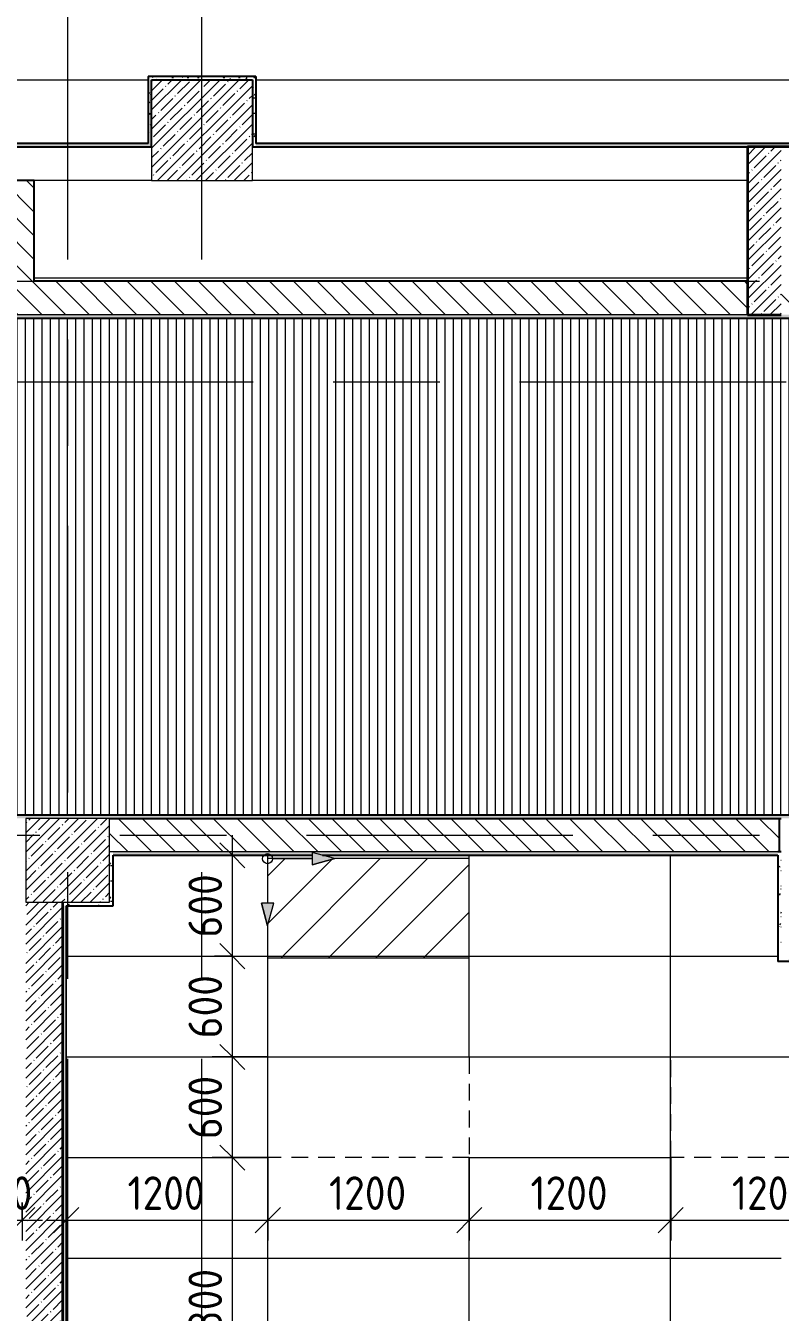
# Model space of a CAD drawing. Header units: millimetres. Extents: x 35146 to 234858, y -8553 to 29000.
# Drawn here: x 47410 to 51905, y 4958 to 12622 of the extents above; entities that cross this region are included whole.
import ezdxf

# ---------------------------------------------------------------- set-up
doc = ezdxf.new("R2010")
doc.units = ezdxf.units.MM
doc.linetypes.add('200_ШТРИХ__ш1_п0_6_', pattern=[160, 100, -60])
doc.linetypes.add('Осевая', pattern=[3175, 635, -476.25, 1587.5, -476.25])
for name, color, linetype, lineweight in [('A-ANNO-DIMS', 7, 'Continuous', 9), ('A-ANNO-DIMS-100', 7, 'Continuous', 9), ('A-CLNG', 7, 'Continuous', 9), ('A-CLNG-PATT', 7, 'Continuous', 9), ('A-DETL', 7, 'Continuous', 9), ('A-DETL-GENF', 7, 'Continuous', 9), ('A-DETL-MBND', 7, '200_ШТРИХ__ш1_п0_6_', 9), ('A-FLOR', 7, 'Continuous', 9), ('A-WALL', 7, 'Continuous', 9), ('I-WALL', 7, 'Continuous', 9), ('S-COLS', 7, 'Continuous', 9), ('Оси-2', 7, 'Осевая', 9)]:
    doc.layers.add(name, color=color, linetype=linetype, lineweight=lineweight)
for name, color, linetype, lineweight, true_color in [('A-DETL-GENF-2', 7, 'Continuous', 9, 0x004000), ('A-WALL-1', 7, 'Continuous', 25, 0x3c3c3c), ('A-WALL-3', 7, 'Continuous', 35, 0x3c3c3c), ('A-WALL-FNSH-2', 7, 'Continuous', 13, 0x3c3c3c)]:
    doc.layers.add(name, color=color, linetype=linetype, lineweight=lineweight, true_color=true_color)
doc.styles.add('ISOCPEUR_1', font='isocpeur.ttf', dxfattribs={"width": 0.9, "height": 200})
doc.dimstyles.new('ISO-2_0_0_9К_Средний_округл2', dxfattribs={"dimscale": 304.8, "dimtxt": 199.196235, "dimasz": 0.492126, "dimexe": 0.393701, "dimexo": 0, "dimgap": 0, "dimtad": 1, "dimdec": 0, "dimrnd": 10, "dimzin": 0, "dimdsep": 46, "dimtxsty": 'ISOCPEUR_1', "dimblk1": 'OBLIQUE', "dimblk2": 'OBLIQUE', "dimsah": 1, "dimcen": 0.09, "dimdle": 0.393701, "dimazin": 0, "dimtfac": 1, "dimtdec": 4, "dimtix": 1, "dimtmove": 0, "dimatfit": 3, "dimfxl": 1, "dimtvp": 1, "dimtolj": 1, "dimtzin": 0, "dimarcsym": 2})
pattern_1 = [(135, (0, 0), (-70.71068, -70.71068), [])]
pattern_2 = [(45, (0, 0), (-57.02463, 57.02463), []), (45, (57.025, 0), (-57.02463, 57.02463), [100.806, -20.161, 3.353, -16.808])]
pattern_3 = [(0, (0, 0), (121.92, 30.48), [10.058, -81.382, 10.058, -81.382, -487.68]), (0, (0, 0), (121.92, 30.48), [-182.88, 10.058, -172.822, 10.058, -81.382, -213.36]), (0, (0, 0), (121.92, 30.48), [-457.2, 10.058, -50.902, 10.058, -142.342]), (120, (45.72, 15.24), (-87.356454, 90.345817), [10.058, -81.382, 10.058, -81.382, -487.68]), (120, (45.72, 15.24), (-87.356454, 90.345817), [-182.88, 10.058, -172.822, 10.058, -81.382, -213.36]), (120, (45.72, 15.24), (-87.356454, 90.345817), [-457.2, 10.058, -50.902, 10.058, -142.342]), (240, (60.96, 76.2), (-34.563546, -120.825817), [10.058, -81.382, 10.058, -81.382, -487.68]), (240, (60.96, 76.2), (-34.563546, -120.825817), [-182.88, 10.058, -172.822, 10.058, -81.382, -213.36]), (240, (60.96, 76.2), (-34.563546, -120.825817), [-457.2, 10.058, -50.902, 10.058, -142.342])]

# ---------------------------------------------------------------- blocks, each defined once
blk = doc.blocks.new('BSC_Колонна _Прямоугольная - 500х500-V2-План потолков с обозначением видов отделки и геометрии 2 этажа в осях 12-23')
at = {"layer": 'S-COLS'}
h = blk.add_hatch(dxfattribs=at)
h.set_pattern_fill('FP_3', color=256, style=0, pattern_type=2)
h.set_pattern_definition([(45, (-47660, -7650), (-57.02463, 57.02463), []), (45, (-47602.975, -7650), (-57.02463, 57.02463), [100.806, -20.161, 3.353, -16.808])])
h.paths.add_polyline_path([(-250, -250), (250, -250), (250, 250), (-250, 250)])
for p, q in [((250, 250), (-250, 250)), ((-250, 250), (-250, -250)), ((250, -250), (250, 250)), ((-250, -250), (250, -250))]:
    blk.add_line(p, q, dxfattribs=at)
blk = doc.blocks.new('Начало раскладки_красным - Начало раскладки_красным-26112293-План потолков с обозначением видов отделки и геометрии 2 этажа в осях 12-23')
at = {"layer": 'A-DETL-GENF'}
for points in [[(36.2, 264.8), (0, 400), (-36.2, 264.8)], [(400, 0), (264.8, 36.2), (264.8, -36.2)]]:
    blk.add_hatch(color=256, dxfattribs=at).paths.add_polyline_path(points)
for p, q in [((0, 400), (-36.2, 264.8)), ((0, 400), (-36.2, 264.8)), ((36.2, 264.8), (0, 400)), ((0, 400), (36.2, 264.8)), ((-36.2, 264.8), (36.2, 264.8)), ((-36.2, 264.8), (36.2, 264.8)), ((0, 30), (0, 264.8)), ((30, 0), (264.8, 0)), ((400, 0), (264.8, 36.2)), ((264.8, 36.2), (264.8, -36.2)), ((400, 0), (264.8, 36.2)), ((264.8, 36.2), (264.8, -36.2)), ((400, 0), (264.8, -36.2)), ((264.8, -36.2), (400, 0))]:
    blk.add_line(p, q, dxfattribs=at)
blk.add_circle((0, 0), 30, dxfattribs=at)
blk = doc.blocks.new('DIMBLOCK47-План потолков с обозначением видов отделки и геометрии 2 этажа в осях 12-23')
at = {"layer": 'A-ANNO-DIMS-100', "lineweight": 20}
for p, q in [((48640.8, 5878.9), (48565.8, 5953.9)), ((48640.8, 5878.9), (48715.8, 5803.9)), ((48640.8, 4078.9), (48565.8, 4153.9)), ((48640.8, 4078.9), (48715.8, 4003.9))]:
    blk.add_line(p, q, dxfattribs=at)
at = {"layer": 'A-ANNO-DIMS-100'}
for p, q in [((48852.4, 5878.9), (48520.8, 5878.9)), ((48640.8, 4078.9), (48640.8, 5878.9)), ((48640.8, 5878.9), (48852.4, 5878.9)), ((48852.4, 4078.9), (48520.8, 4078.9)), ((48640.8, 4078.9), (48852.4, 4078.9))]:
    blk.add_line(p, q, dxfattribs=at)
at = {"layer": 'A-ANNO-DIMS-100', "color": 0, "insert": (48379.5, 4743.3), "char_height": 200, "width": 565.411, "attachment_point": 1, "rotation": 90, "line_spacing_factor": 1.149209, "style": 'ISOCPEUR_1'}
blk.add_mtext('1800', dxfattribs=at)
blk = doc.blocks.new('_Oblique')
at = {"color": 0, "linetype": 'ByBlock', "lineweight": -2}
blk.add_line((-0.5, -0.5), (0.5, 0.5), dxfattribs=at)
blk = doc.blocks.new('DIMBLOCK48-План потолков с обозначением видов отделки и геометрии 2 этажа в осях 12-23')
at = {"layer": 'A-ANNO-DIMS-100', "lineweight": 20}
for p, q in [((48640.8, 6478.9), (48565.8, 6553.9)), ((48640.8, 6478.9), (48715.8, 6403.9)), ((48640.8, 5878.9), (48565.8, 5953.9)), ((48640.8, 5878.9), (48715.8, 5803.9))]:
    blk.add_line(p, q, dxfattribs=at)
at = {"layer": 'A-ANNO-DIMS-100'}
for p, q in [((48852.4, 6478.9), (48520.8, 6478.9)), ((48640.8, 5878.9), (48640.8, 6478.9)), ((48640.8, 6478.9), (48852.4, 6478.9)), ((48852.4, 5878.9), (48520.8, 5878.9)), ((48640.8, 5878.9), (48852.4, 5878.9))]:
    blk.add_line(p, q, dxfattribs=at)
at = {"layer": 'A-ANNO-DIMS-100', "color": 0, "insert": (48379.5, 5989.2), "char_height": 200, "width": 455.087, "attachment_point": 1, "rotation": 90, "line_spacing_factor": 1.149209, "style": 'ISOCPEUR_1'}
blk.add_mtext('600', dxfattribs=at)
blk = doc.blocks.new('DIMBLOCK49-План потолков с обозначением видов отделки и геометрии 2 этажа в осях 12-23')
at = {"layer": 'A-ANNO-DIMS-100', "lineweight": 20}
for p, q in [((48640.8, 7079.5), (48565.8, 7154.5)), ((48640.8, 7079.5), (48715.8, 7004.5)), ((48640.8, 6478.9), (48565.8, 6553.9)), ((48640.8, 6478.9), (48715.8, 6403.9))]:
    blk.add_line(p, q, dxfattribs=at)
at = {"layer": 'A-ANNO-DIMS-100'}
for p, q in [((48534.7, 7079.5), (48760.8, 7079.5)), ((48640.8, 7079.5), (48534.7, 7079.5)), ((48640.8, 6478.9), (48640.8, 7079.5)), ((48852.4, 6478.9), (48520.8, 6478.9)), ((48640.8, 6478.9), (48852.4, 6478.9))]:
    blk.add_line(p, q, dxfattribs=at)
at = {"layer": 'A-ANNO-DIMS-100', "color": 0, "insert": (48379.5, 6589.6), "char_height": 200, "width": 455.087, "attachment_point": 1, "rotation": 90, "line_spacing_factor": 1.149209, "style": 'ISOCPEUR_1'}
blk.add_mtext('600', dxfattribs=at)
blk = doc.blocks.new('DIMBLOCK50-План потолков с обозначением видов отделки и геометрии 2 этажа в осях 12-23')
at = {"layer": 'A-ANNO-DIMS-100', "lineweight": 20}
for p, q in [((48640.8, 7680), (48565.8, 7755)), ((48640.8, 7680), (48715.8, 7605)), ((48640.8, 7079.5), (48565.8, 7154.5)), ((48640.8, 7079.5), (48715.8, 7004.5))]:
    blk.add_line(p, q, dxfattribs=at)
at = {"layer": 'A-ANNO-DIMS-100'}
for p, q in [((48640.8, 7079.5), (48640.8, 7800)), ((48534.7, 7680), (48760.8, 7680)), ((48640.8, 7680), (48534.7, 7680)), ((48534.7, 7079.5), (48760.8, 7079.5)), ((48640.8, 7079.5), (48534.7, 7079.5))]:
    blk.add_line(p, q, dxfattribs=at)
at = {"layer": 'A-ANNO-DIMS-100', "color": 0, "insert": (48379.5, 7190.1), "char_height": 200, "width": 455.087, "attachment_point": 1, "rotation": 90, "line_spacing_factor": 1.149209, "style": 'ISOCPEUR_1'}
blk.add_mtext('600', dxfattribs=at)
blk = doc.blocks.new('DIMBLOCK76-План потолков с обозначением видов отделки и геометрии 2 этажа в осях 12-23')
at = {"layer": 'A-ANNO-DIMS-100'}
for p, q in [((47181, 5612.3), (47181, 5386.3)), ((47181, 5506.3), (47181, 5612.3)), ((47389, 5612.3), (47389, 5386.3)), ((47389, 5506.3), (47389, 5612.3)), ((47181, 5506.3), (47509, 5506.3))]:
    blk.add_line(p, q, dxfattribs=at)
at = {"layer": 'A-ANNO-DIMS-100', "lineweight": 20}
for p, q in [((47181, 5506.3), (47256, 5581.3)), ((47389, 5506.3), (47464, 5581.3)), ((47181, 5506.3), (47106, 5431.3)), ((47389, 5506.3), (47314, 5431.3))]:
    blk.add_line(p, q, dxfattribs=at)
at = {"layer": 'A-ANNO-DIMS-100', "color": 0, "insert": (47112.6, 5767.6), "char_height": 200, "width": 413.715, "attachment_point": 1, "line_spacing_factor": 1.149209, "style": 'ISOCPEUR_1'}
blk.add_mtext('210', dxfattribs=at)
blk = doc.blocks.new('DIMBLOCK77-План потолков с обозначением видов отделки и геометрии 2 этажа в осях 12-23')
at = {"layer": 'A-ANNO-DIMS-100'}
for p, q in [((48852.4, 5878.9), (48852.4, 5386.3)), ((48852.4, 5506.3), (48852.4, 5878.9)), ((47651, 5612.3), (47651, 5386.3)), ((47651, 5506.3), (47651, 5612.3)), ((47531, 5506.3), (48852.4, 5506.3))]:
    blk.add_line(p, q, dxfattribs=at)
at = {"layer": 'A-ANNO-DIMS-100', "lineweight": 20}
for p, q in [((47651, 5506.3), (47726, 5581.3)), ((48852.4, 5506.3), (48927.4, 5581.3)), ((47651, 5506.3), (47576, 5431.3)), ((48852.4, 5506.3), (48777.4, 5431.3))]:
    blk.add_line(p, q, dxfattribs=at)
at = {"layer": 'A-ANNO-DIMS-100', "color": 0, "insert": (48016.1, 5767.6), "char_height": 200, "width": 565.411, "attachment_point": 1, "line_spacing_factor": 1.149209, "style": 'ISOCPEUR_1'}
blk.add_mtext('1200', dxfattribs=at)
blk = doc.blocks.new('DIMBLOCK78-План потолков с обозначением видов отделки и геометрии 2 этажа в осях 12-23')
at = {"layer": 'A-ANNO-DIMS-100'}
for p, q in [((48852.4, 5878.9), (48852.4, 5386.3)), ((48852.4, 5506.3), (48852.4, 5878.9)), ((50052.4, 5878.9), (50052.4, 5386.3)), ((50052.4, 5506.3), (50052.4, 5878.9)), ((48852.4, 5506.3), (50052.4, 5506.3))]:
    blk.add_line(p, q, dxfattribs=at)
at = {"layer": 'A-ANNO-DIMS-100', "lineweight": 20}
for p, q in [((48852.4, 5506.3), (48927.4, 5581.3)), ((50052.4, 5506.3), (50127.4, 5581.3)), ((48852.4, 5506.3), (48777.4, 5431.3)), ((50052.4, 5506.3), (49977.4, 5431.3))]:
    blk.add_line(p, q, dxfattribs=at)
at = {"layer": 'A-ANNO-DIMS-100', "color": 0, "insert": (49216.8, 5767.6), "char_height": 200, "width": 565.411, "attachment_point": 1, "line_spacing_factor": 1.149209, "style": 'ISOCPEUR_1'}
blk.add_mtext('1200', dxfattribs=at)
blk = doc.blocks.new('DIMBLOCK79-План потолков с обозначением видов отделки и геометрии 2 этажа в осях 12-23')
at = {"layer": 'A-ANNO-DIMS-100'}
for p, q in [((50052.4, 5878.9), (50052.4, 5386.3)), ((50052.4, 5506.3), (50052.4, 5878.9)), ((51252.4, 5878.9), (51252.4, 5386.3)), ((51252.4, 5506.3), (51252.4, 5878.9)), ((50052.4, 5506.3), (51252.4, 5506.3))]:
    blk.add_line(p, q, dxfattribs=at)
at = {"layer": 'A-ANNO-DIMS-100', "lineweight": 20}
for p, q in [((50052.4, 5506.3), (50127.4, 5581.3)), ((51252.4, 5506.3), (51327.4, 5581.3)), ((50052.4, 5506.3), (49977.4, 5431.3)), ((51252.4, 5506.3), (51177.4, 5431.3))]:
    blk.add_line(p, q, dxfattribs=at)
at = {"layer": 'A-ANNO-DIMS-100', "color": 0, "insert": (50416.8, 5767.6), "char_height": 200, "width": 565.411, "attachment_point": 1, "line_spacing_factor": 1.149209, "style": 'ISOCPEUR_1'}
blk.add_mtext('1200', dxfattribs=at)
blk = doc.blocks.new('DIMBLOCK80-План потолков с обозначением видов отделки и геометрии 2 этажа в осях 12-23')
at = {"layer": 'A-ANNO-DIMS-100'}
for p, q in [((51252.4, 5878.9), (51252.4, 5386.3)), ((51252.4, 5506.3), (51252.4, 5878.9)), ((52452.4, 5878.9), (52452.4, 5386.3)), ((52452.4, 5506.3), (52452.4, 5878.9)), ((51252.4, 5506.3), (52452.4, 5506.3))]:
    blk.add_line(p, q, dxfattribs=at)
at = {"layer": 'A-ANNO-DIMS-100', "lineweight": 20}
for p, q in [((51252.4, 5506.3), (51327.4, 5581.3)), ((52452.4, 5506.3), (52527.4, 5581.3)), ((51252.4, 5506.3), (51177.4, 5431.3)), ((52452.4, 5506.3), (52377.4, 5431.3))]:
    blk.add_line(p, q, dxfattribs=at)
at = {"layer": 'A-ANNO-DIMS-100', "color": 0, "insert": (51616.8, 5767.6), "char_height": 200, "width": 565.411, "attachment_point": 1, "line_spacing_factor": 1.149209, "style": 'ISOCPEUR_1'}
blk.add_mtext('1200', dxfattribs=at)

msp = doc.modelspace()

# ---------------------------------------------------------------- hatches: boundary and pattern name
at = {"layer": 'A-CLNG-PATT'}
h = msp.add_hatch(dxfattribs=at)
h.set_pattern_fill('FP_46', color=256, style=0, pattern_type=2)
h.set_pattern_definition([(90, (72858.237, -5848.237), (-50, 3e-15), [])])
h.paths.add_polyline_path([(74729, 7921), (74729, 8301), (75459, 8301), (75459, 10879), (74015.2, 10879), (74015.2, 10868.5), (66296, 10868.5), (66296, 10880), (47239.7, 10879), (47239.7, 11679), (44781.7, 11679), (44781.7, 10879), (42401, 10879), (42401, 10209), (38761, 10209), (38761, 7921), (73481, 7921)])
at = {"layer": 'A-DETL-GENF-2'}
h = msp.add_hatch(dxfattribs=at)
h.set_pattern_fill('FP_68', color=256, style=0, pattern_type=2)
h.set_pattern_definition([(45, (0, 0), (-141.42136, 141.42136), [])])
h.paths.add_polyline_path([(49115.7, 7070), (50051, 7070), (50051, 7661), (49251, 7660.2), (49115.8, 7623.9), (49115.7, 7661), (48851, 7661), (48851, 7395.2), (48887.4, 7395.3), (48851, 7260), (48851, 7070), (48887.4, 7070)])
at = {"layer": 'A-DETL-MBND'}
h = msp.add_hatch(dxfattribs=at)
h.set_pattern_fill('FP_54', color=256, style=0, pattern_type=2)
h.set_pattern_definition([(180, (46451, 5279.5), (-7e-14, -600), []), (270, (46451, 5279.5), (1200, 7e-14), [])])
h.paths.add_polyline_path([(50026.3, 470), (51910, 470), (51910, 1078.9), (51252.4, 1078.9), (51252.4, 1678.9), (51910, 1678.9), (51910, 3478.9), (51252.4, 3478.9), (51252.4, 4078.9), (51910, 4078.9), (51910, 5878.9), (51252.4, 5878.9), (51252.4, 6478.9), (51910, 6478.9), (51910, 7050), (51890, 7050), (51890, 7680), (49177.1, 7680), (49251, 7660.2), (49115.8, 7623.9), (49115.7, 7680), (47930, 7679), (47930, 7380), (47650, 7379), (47650, 805), (48124.1, 805), (48124.1, 801), (48145.1, 801), (48145.1, 470), (48560.4, 470)])
h.paths.add_polyline_path([(55890, 470), (56410, 470), (56410, 7050), (55210, 7050), (55209, 7660), (53710, 7660), (53710, 7050), (52410, 7050), (52410, 6478.9), (52452.4, 6478.9), (52452.4, 5878.9), (52410, 5878.9), (52410, 4078.9), (52452.4, 4078.9), (52452.4, 3478.9), (52410, 3478.9), (52410, 1678.9), (52452.4, 1678.9), (52452.4, 1078.9), (52410, 1078.9), (52410, 475), (52760, 475), (52760, 470), (52958.2, 470)])
h.paths.add_polyline_path([(54852.4, 1078.9), (53652.4, 1078.9), (53652.4, 1678.9), (54852.4, 1678.9), (54852.4, 1491.5)])
h.paths.add_polyline_path([(50026.3, 1078.9), (48852.4, 1078.9), (48852.4, 1678.9), (50052.4, 1678.9), (50052.4, 1078.9)])
h.paths.add_polyline_path([(54852.4, 3478.9), (53652.4, 3478.9), (53652.4, 4078.9), (54852.4, 4078.9)])
h.paths.add_polyline_path([(50026.3, 3478.9), (48852.4, 3478.9), (48852.4, 4078.9), (50052.4, 4078.9), (50052.4, 3478.9)])
h.paths.add_polyline_path([(53652.4, 5878.9), (53652.4, 6478.9), (54852.4, 6478.9), (54852.4, 5878.9)])
h.paths.add_polyline_path([(50052.4, 5878.9), (48852.4, 5878.9), (48852.4, 6478.9), (50052.4, 6478.9), (50052.4, 6124.1)])
h.paths.add_polyline_path([(48851.2, 7260), (48814.9, 7395.2), (48887.4, 7395.3)])
at = {"layer": 'I-WALL'}
h = msp.add_hatch(dxfattribs=at)
h.set_pattern_fill('FP_45', color=256, style=0, pattern_type=2)
h.set_pattern_definition(pattern_3)
h.paths.add_polyline_path([(48160, 11920), (48160, 12320), (48140, 12320), (48140, 11920)])
h = msp.add_hatch(dxfattribs=at)
h.set_pattern_fill('FP_45', color=256, style=0, pattern_type=2)
h.set_pattern_definition(pattern_3)
h.paths.add_polyline_path([(48780, 12300), (48780, 12320), (48160, 12320), (48160, 12300), (48760, 12300)])
h = msp.add_hatch(dxfattribs=at)
h.set_pattern_fill('FP_45', color=256, style=0, pattern_type=2)
h.set_pattern_definition(pattern_3)
h.paths.add_polyline_path([(48780, 11900), (48780, 12300), (48760, 12300), (48760, 11900)])
h = msp.add_hatch(dxfattribs=at)
h.set_pattern_fill('FP_45', color=256, style=0, pattern_type=2)
h.set_pattern_definition(pattern_3)
h.paths.add_polyline_path([(48160, 11900), (48160, 11920), (42780, 11920), (42780, 11900), (47094.5, 11900)])
h = msp.add_hatch(dxfattribs=at)
h.set_pattern_fill('FP_45', color=256, style=0, pattern_type=2)
h.set_pattern_definition(pattern_3)
h.paths.add_polyline_path([(52958.2, 11900), (54160, 11900), (54160, 11920), (48780, 11920), (48780, 11900), (50026.3, 11900)])
h = msp.add_hatch(dxfattribs=at)
h.set_pattern_fill('FP_17', color=256, style=0, pattern_type=2)
h.set_pattern_definition(pattern_2)
h.paths.add_polyline_path([(51910, 10900), (51910, 11900), (51710, 11900), (51710, 10900)])
h = msp.add_hatch(dxfattribs=at)
h.set_pattern_fill('FP_19', color=256, style=0, pattern_type=2)
h.set_pattern_definition(pattern_1)
h.paths.add_polyline_path([(47260.7, 11100), (47460.7, 11100), (47460.7, 11700), (47260.7, 11700)])
h = msp.add_hatch(dxfattribs=at)
h.set_pattern_fill('FP_19', color=256, style=0, pattern_type=2)
h.set_pattern_definition(pattern_1)
h.paths.add_polyline_path([(61160, 10900), (61160, 11100), (59340, 11100), (59340, 10900), (61020.7, 10900)])
h.paths.add_polyline_path([(58821.8, 10900), (59140, 10900), (59140, 11100), (55700, 11100), (55700, 10900), (55890, 10900)])
h.paths.add_polyline_path([(51910, 10900), (55500, 10900), (55500, 11100), (51910, 11100)])
h.paths.add_polyline_path([(51710, 10900), (51710, 11100), (47260.7, 11100), (47260.7, 10900), (50026.3, 10900)])
h = msp.add_hatch(dxfattribs=at)
h.set_pattern_fill('FP_45', color=256, style=0, pattern_type=2)
h.set_pattern_definition(pattern_3)
h.paths.add_polyline_path([(61360, 10880), (61360, 10900), (47240.7, 10900), (47240.7, 10880), (61020.7, 10880)])
h = msp.add_hatch(dxfattribs=at)
h.set_pattern_fill('FP_45', color=256, style=0, pattern_type=2)
h.set_pattern_definition(pattern_3)
h.paths.add_polyline_path([(74750, 7900), (74750, 7920), (38742.7, 7919.5), (38742.7, 7900), (73481, 7900)])
h = msp.add_hatch(dxfattribs=at)
h.set_pattern_fill('FP_19', color=256, style=0, pattern_type=2)
h.set_pattern_definition(pattern_1)
h.paths.add_polyline_path([(51890, 7700), (51900, 7700), (51900, 7900), (47910, 7900), (47910, 7700), (50026.3, 7700)])
h = msp.add_hatch(dxfattribs=at)
h.set_pattern_fill('FP_45', color=256, style=0, pattern_type=2)
h.set_pattern_definition(pattern_3)
h.paths.add_polyline_path([(47910, 7380), (47930, 7380), (47930, 7700), (47910, 7700), (47910, 7400)])
h = msp.add_hatch(dxfattribs=at)
h.set_pattern_fill('FP_45', color=256, style=0, pattern_type=2)
h.set_pattern_definition(pattern_3)
h.paths.add_polyline_path([(50026.3, 7680), (51890, 7680), (51890, 7700), (47930, 7700), (47930, 7680), (49115.8, 7680), (49115.7, 7696.4), (49177.1, 7680), (49251, 7680)])
h = msp.add_hatch(dxfattribs=at)
h.set_pattern_fill('FP_45', color=256, style=0, pattern_type=2)
h.set_pattern_definition(pattern_3)
h.paths.add_polyline_path([(51890, 7070), (51910, 7070), (51910, 7700), (51890, 7700), (51890, 7400)])
h = msp.add_hatch(dxfattribs=at)
h.set_pattern_fill('FP_17', color=256, style=0, pattern_type=2)
h.set_pattern_definition(pattern_2)
h.paths.add_polyline_path([(47410, 400), (47630, 400), (47630, 7400), (47410, 7400), (47410, 1491.5)])
h = msp.add_hatch(dxfattribs=at)
h.set_pattern_fill('FP_45', color=256, style=0, pattern_type=2)
h.set_pattern_definition(pattern_3)
h.paths.add_polyline_path([(47650, 7380), (47910, 7380), (47910, 7400), (47630, 7400), (47630, 7380)])
h = msp.add_hatch(dxfattribs=at)
h.set_pattern_fill('FP_45', color=256, style=0, pattern_type=2)
h.set_pattern_definition(pattern_3)
h.paths.add_polyline_path([(47650, 805), (47650, 7380), (47630, 7380), (47630, 805)])
h = msp.add_hatch(dxfattribs=at)
h.set_pattern_fill('FP_45', color=256, style=0, pattern_type=2)
h.set_pattern_definition(pattern_3)
h.paths.add_polyline_path([(52958.2, 7050), (53690, 7050), (53690, 7070), (51890, 7070), (51890, 7050)])
at = {"layer": 'S-COLS'}
h = msp.add_hatch(dxfattribs=at)
h.set_pattern_fill('FP_17', color=256, style=0, pattern_type=2)
h.set_pattern_definition(pattern_2)
h.paths.add_polyline_path([(48560.4, 11700), (48760, 11700), (48760, 12300), (48160, 12300), (48160, 11700)])

# ---------------------------------------------------------------- linework, layer by layer
at = {"layer": 'A-CLNG'}
for p, q in [((61295.2, 10879), (47239.7, 10879)), ((38761, 7921), (74729, 7921))]:
    msp.add_line(p, q, dxfattribs=at)
at = {"layer": 'A-DETL'}
for p, q in [((49115.8, 7661), (48851, 7661)), ((48851, 7661), (48851, 7395.2)), ((50051, 7661), (49248.1, 7661)), ((50051, 7070), (50051, 7661)), ((48851, 7260.9), (48851, 7070)), ((48851, 7070), (50051, 7070))]:
    msp.add_line(p, q, dxfattribs=at)
at = {"layer": 'A-DETL-MBND'}
for p, q in [((48160, 11900), (48160, 11700)), ((48760, 11700), (48760, 11900)), ((48160, 11700), (47460.7, 11700)), ((51710, 11700), (48760, 11700)), ((61380, 10879), (47239.7, 10879)), ((38761, 7921), (74729, 7921)), ((48852.4, 5878.9), (48852.4, 6478.9)), ((48852.4, 6478.9), (50052.4, 6478.9)), ((50052.4, 6478.9), (50052.4, 5878.9)), ((51252.4, 5878.9), (51252.4, 6478.9)), ((51252.4, 6478.9), (52452.4, 6478.9)), ((50052.4, 5878.9), (48852.4, 5878.9)), ((52452.4, 5878.9), (51252.4, 5878.9))]:
    msp.add_line(p, q, dxfattribs=at)
at = {"layer": 'A-FLOR'}
for p, q in [((42780, 12300), (48140, 12300)), ((48780, 12300), (54140, 12300)), ((48160, 11900), (48160, 11700)), ((48760, 11700), (48760, 11900)), ((48160, 11700), (47460.7, 11700)), ((51710, 11700), (48760, 11700)), ((47460.7, 11120), (51710, 11120))]:
    msp.add_line(p, q, dxfattribs=at)
at = {"layer": 'A-WALL'}
for p, q in [((51710, 10900), (47260.7, 10900)), ((51890, 7700), (47910, 7700)), ((47931, 7679), (47930, 7679)), ((51890, 7679), (51889, 7679))]:
    msp.add_line(p, q, dxfattribs=at)
at = {"layer": 'A-WALL-1'}
for p, q in [((48140, 12320), (48140, 11920)), ((48780, 12320), (48140, 12320)), ((48160, 11900), (48160, 12300)), ((48160, 12300), (48760, 12300)), ((48760, 12300), (48760, 11900)), ((48780, 12320), (48780, 11920)), ((42760, 11900), (48160, 11900)), ((48140, 11920), (42780, 11920)), ((48760, 11900), (51710, 11900)), ((54140, 11920), (48780, 11920)), ((47460.7, 11700), (44560.7, 11700)), ((47460.7, 11100), (47460.7, 11700)), ((51710, 11100), (47460.7, 11100)), ((47240.7, 10880), (61380, 10880)), ((74750, 7920), (38742.7, 7920)), ((47910, 7900), (51910, 7900)), ((51900, 7700), (51900, 7900)), ((47930, 7380), (47930, 7680)), ((47930, 7680), (49115.8, 7680)), ((49177.1, 7680), (51890, 7680)), ((51910, 7700), (51890, 7700)), ((51890, 7680), (51890, 7050)), ((47650, 7380), (47930, 7380)), ((47650, 7380), (47650, 7247.5)), ((51890, 7050), (53710, 7050))]:
    msp.add_line(p, q, dxfattribs=at)
at = {"layer": 'A-WALL-3'}
for p, q in [((51710, 11900), (51710, 10900)), ((54160, 11900), (51710, 11900)), ((51710, 10900), (51910, 10900)), ((47630, 7400), (47630, 755))]:
    msp.add_line(p, q, dxfattribs=at)
at = {"layer": 'A-WALL-FNSH-2'}
for p, q in [((48781, 12321), (48139, 12321)), ((48139, 12321), (48139, 11921)), ((48781, 11920), (48781, 12321)), ((48139, 11921), (42781, 11921)), ((54139, 11921), (48780, 11921)), ((47931, 7679), (49115.8, 7679)), ((47931, 7379), (47931, 7679)), ((49180.8, 7679), (51889, 7679)), ((51889, 7679), (51889, 7049)), ((47651, 7379), (47931, 7379)), ((47651, 801), (47651, 7379)), ((47650, 7247.5), (47650, 800)), ((51889, 7049), (53711, 7049))]:
    msp.add_line(p, q, dxfattribs=at)
at = {"layer": 'S-COLS'}
for p, q in [((48760, 12300), (48160, 12300)), ((48160, 12300), (48160, 11700)), ((48760, 11700), (48760, 12300)), ((48160, 11700), (48760, 11700))]:
    msp.add_line(p, q, dxfattribs=at)
at = {"layer": 'Оси-2'}
for p, q in [((47660, 593.7), (47660, 24898.1)), ((48460, 593.7), (48460, 24898.1)), ((38446.2, 11100), (82200, 11100)), ((39716.2, 10500), (82200, 10500)), ((38446.2, 7800), (82200, 7800))]:
    msp.add_line(p, q, dxfattribs=at)

# ---------------------------------------------------------------- block references
at = {"layer": 'A-DETL-GENF', "rotation": 270.0335966872865}
msp.add_blockref('Начало раскладки_красным - Начало раскладки_красным-26112293-План потолков с обозначением видов отделки и геометрии 2 этажа в осях 12-23', (48851, 7660), dxfattribs=at)
at = {"layer": 'S-COLS'}
msp.add_blockref('BSC_Колонна _Прямоугольная - 500х500-V2-План потолков с обозначением видов отделки и геометрии 2 этажа в осях 12-23', (47660, 7650), dxfattribs=at)

# ---------------------------------------------------------------- dimensions: what is measured, and where the dimension line sits
at = {"layer": 'A-ANNO-DIMS'}
for base, p1, p2, override, picture, middle in [((48640.7983479, 7680.0000053), (48534.7323307, 7079.5000053), (48534.7323307, 7680.0000053), {"dimpost": '<>', "dimfxl": 600.5}, 'DIMBLOCK50-План потолков с обозначением видов отделки и геометрии 2 этажа в осях 12-23', (48540.7983479, 7379.7500053)), ((48640.8, 7079.5), (48852.4, 6478.9), (48534.7, 7079.5), {"dimpost": '<>', "dimfxl": 679.481359}, 'DIMBLOCK49-План потолков с обозначением видов отделки и геометрии 2 этажа в осях 12-23', (48540.8, 6779.2)), ((48640.8, 6478.9), (48852.4, 5878.9), (48852.4, 6478.9), {"dimpost": '<>', "dimfxl": 600}, 'DIMBLOCK48-План потолков с обозначением видов отделки и геометрии 2 этажа в осях 12-23', (48540.8, 6178.9)), ((48640.8, 5878.9), (48852.4, 4078.9), (48852.4, 5878.9), {"dimpost": '<>', "dimfxl": 1800}, 'DIMBLOCK47-План потолков с обозначением видов отделки и геометрии 2 этажа в осях 12-23', (48540.8, 4978.9))]:
    dim = msp.add_linear_dim(base=base, p1=p1, p2=p2, angle=90, dimstyle='ISO-2_0_0_9К_Средний_округл2', override=override, dxfattribs=at)
    dim.commit()
    dim.dimension.update_dxf_attribs({"geometry": picture, "text_midpoint": middle})
for base, p1, p2, override, picture, middle in [((48852.4, 5506.3), (47651, 5612.3), (48852.4, 5878.9), {"dimpost": '<>', "dimfxl": 1230.632569}, 'DIMBLOCK77-План потолков с обозначением видов отделки и геометрии 2 этажа в осях 12-23', (48251.7, 5606.3)), ((50052.4, 5506.3), (48852.4, 5878.9), (50052.4, 5878.9), {"dimpost": '<>', "dimfxl": 1200}, 'DIMBLOCK78-План потолков с обозначением видов отделки и геометрии 2 этажа в осях 12-23', (49452.4, 5606.3)), ((51252.4, 5506.3), (50052.4, 5878.9), (51252.4, 5878.9), {"dimpost": '<>', "dimfxl": 1200}, 'DIMBLOCK79-План потолков с обозначением видов отделки и геометрии 2 этажа в осях 12-23', (50652.4, 5606.3)), ((52452.4, 5506.3), (51252.4, 5878.9), (52452.4, 5878.9), {"dimpost": '<>', "dimfxl": 1200}, 'DIMBLOCK80-План потолков с обозначением видов отделки и геометрии 2 этажа в осях 12-23', (51852.4, 5606.3)), ((47389, 5506.3), (47181, 5612.3), (47389, 5612.3), {"dimpost": '<>', "dimfxl": 208.000064}, 'DIMBLOCK76-План потолков с обозначением видов отделки и геометрии 2 этажа в осях 12-23', (47285, 5606.3))]:
    dim = msp.add_linear_dim(base=base, p1=p1, p2=p2, dimstyle='ISO-2_0_0_9К_Средний_округл2', override=override, dxfattribs=at)
    dim.commit()
    dim.dimension.update_dxf_attribs({"geometry": picture, "text_midpoint": middle})

doc.saveas('drawing.dxf')
